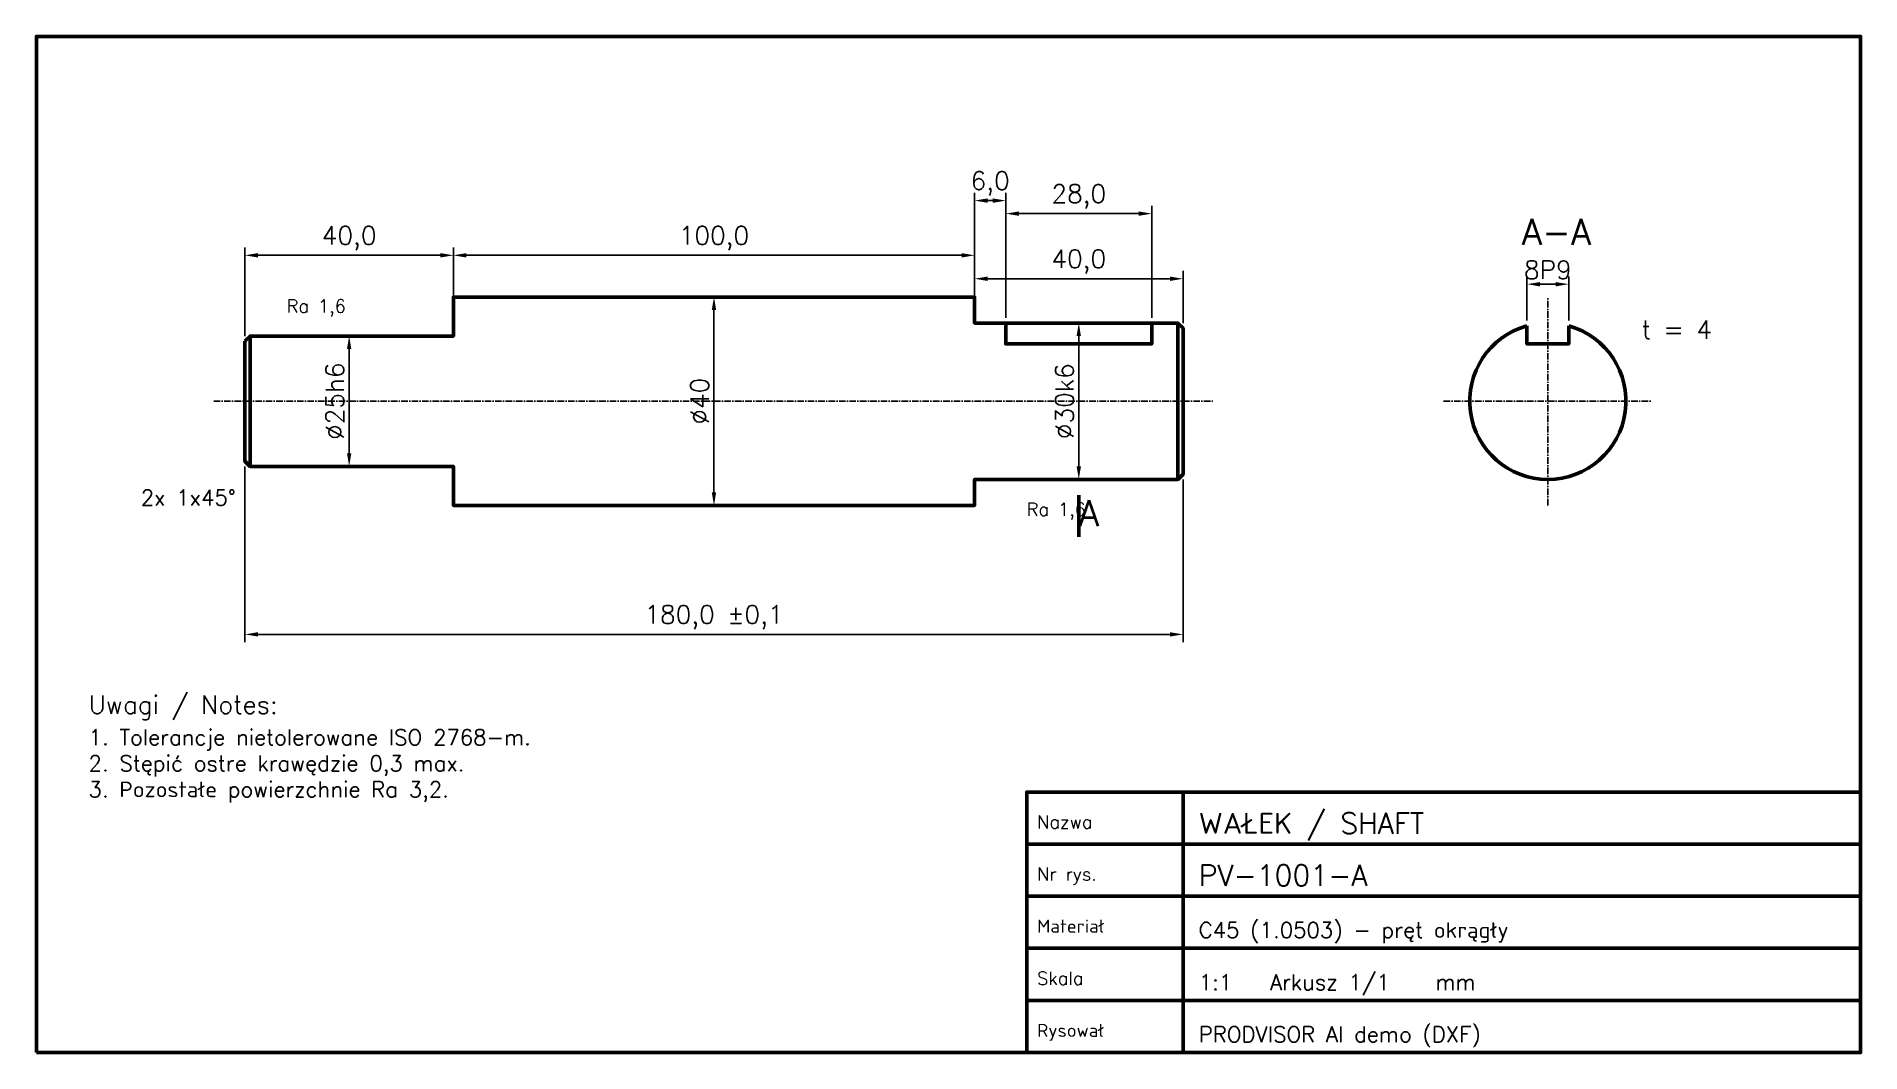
# Model space of a CAD drawing. Header units: millimetres. Extents: x -40 to 310, y -125 to 70.
import ezdxf

# ---------------------------------------------------------------- set-up
doc = ezdxf.new("R2010")
doc.units = ezdxf.units.MM
doc.linetypes.add('Center', pattern=[2, 1.25, -0.25, 0.25, -0.25])
doc.layers.add('KONTUR', color=7, linetype='Continuous', lineweight=50)
for name, color, linetype in [('OPISY', 7, 'Continuous'), ('OSIE', 7, 'Center'), ('WYMIARY', 7, 'Continuous')]:
    doc.layers.add(name, color=color, linetype=linetype)
doc.styles.get("Standard").update_dxf_attribs({"font": 'simplex.shx'})
doc.dimstyles.new('ISO-3.5', dxfattribs={"dimtxt": 3.5, "dimasz": 2.5, "dimexe": 1.5, "dimexo": 1, "dimgap": 1, "dimtad": 0, "dimdec": 1, "dimzin": 0, "dimtxsty": 'Standard', "dimcen": 0.09, "dimadec": 0, "dimazin": 0, "dimtfac": 1, "dimtdec": 4, "dimtofl": 0, "dimtmove": 0, "dimatfit": 3, "dimfxl": 1, "dimtolj": 1, "dimtzin": 0, "dimarcsym": 0})

# ---------------------------------------------------------------- blocks, each defined once
blk = doc.blocks.new('*D0')
at = {"color": 0, "linetype": 'ByBlock', "lineweight": -2}
for p, q in [((0, -12.5), (0, -46.25)), ((180, -15), (180, -46.25)), ((2.5, -44.75), (177.5, -44.75))]:
    blk.add_line(p, q, dxfattribs=at)
at = {"color": 0}
for points in [[(0, -44.75), (2.5, -44.33), (2.5, -45.17)], [(180, -44.75), (177.5, -45.17), (177.5, -44.33)]]:
    blk.add_solid(points, dxfattribs=at)
at = {"layer": 'Defpoints'}
for p in [(0, -11.5), (180, -14), (0, -44.75)]:
    blk.add_point(p, dxfattribs=at)
at = {"color": 0, "insert": (90, -43.75), "char_height": 3.5, "attachment_point": 8}
blk.add_mtext('180,0 %%p0,1', dxfattribs=at)
blk = doc.blocks.new('*D1')
at = {"color": 0, "linetype": 'ByBlock', "lineweight": -2}
for p, q in [((0, 12.5), (0, 29.5)), ((2.5, 28), (37.5, 28)), ((40, 13.5), (40, 29.5))]:
    blk.add_line(p, q, dxfattribs=at)
at = {"color": 0}
for points in [[(0, 28), (2.5, 28.42), (2.5, 27.58)], [(40, 28), (37.5, 27.58), (37.5, 28.42)]]:
    blk.add_solid(points, dxfattribs=at)
at = {"layer": 'Defpoints'}
for p in [(0, 28), (0, 11.5), (40, 12.5)]:
    blk.add_point(p, dxfattribs=at)
at = {"color": 0, "insert": (20, 29), "char_height": 3.5, "attachment_point": 8}
blk.add_mtext('40,0', dxfattribs=at)
blk = doc.blocks.new('*D2')
at = {"color": 0, "linetype": 'ByBlock', "lineweight": -2}
for p, q in [((40, 21), (40, 29.5)), ((42.5, 28), (137.5, 28)), ((140, 21), (140, 29.5))]:
    blk.add_line(p, q, dxfattribs=at)
at = {"color": 0}
for points in [[(40, 28), (42.5, 28.42), (42.5, 27.58)], [(140, 28), (137.5, 27.58), (137.5, 28.42)]]:
    blk.add_solid(points, dxfattribs=at)
at = {"layer": 'Defpoints'}
for p in [(40, 28), (40, 20), (140, 20)]:
    blk.add_point(p, dxfattribs=at)
at = {"color": 0, "insert": (90, 29), "char_height": 3.5, "attachment_point": 8}
blk.add_mtext('100,0', dxfattribs=at)
blk = doc.blocks.new('*D3')
at = {"color": 0, "linetype": 'ByBlock', "lineweight": -2}
for p, q in [((140, 16), (140, 25)), ((180, 15), (180, 25)), ((142.5, 23.5), (177.5, 23.5))]:
    blk.add_line(p, q, dxfattribs=at)
at = {"color": 0}
for points in [[(140, 23.5), (142.5, 23.92), (142.5, 23.08)], [(180, 23.5), (177.5, 23.08), (177.5, 23.92)]]:
    blk.add_solid(points, dxfattribs=at)
at = {"layer": 'Defpoints'}
for p in [(140, 23.5), (140, 15), (180, 14)]:
    blk.add_point(p, dxfattribs=at)
at = {"color": 0, "insert": (160, 24.5), "char_height": 3.5, "attachment_point": 8}
blk.add_mtext('40,0', dxfattribs=at)
blk = doc.blocks.new('*D4')
at = {"color": 0, "linetype": 'ByBlock', "lineweight": -2}
for p, q in [((140, 21), (140, 40)), ((142.5, 38.5), (143.5, 38.5)), ((146, 16), (146, 40))]:
    blk.add_line(p, q, dxfattribs=at)
at = {"color": 0}
for points in [[(140, 38.5), (142.5, 38.92), (142.5, 38.08)], [(146, 38.5), (143.5, 38.08), (143.5, 38.92)]]:
    blk.add_solid(points, dxfattribs=at)
at = {"layer": 'Defpoints'}
for p in [(140, 38.5), (140, 20), (146, 15)]:
    blk.add_point(p, dxfattribs=at)
at = {"color": 0, "insert": (143, 39.5), "char_height": 3.5, "attachment_point": 8}
blk.add_mtext('6,0', dxfattribs=at)
blk = doc.blocks.new('*D5')
at = {"color": 0, "linetype": 'ByBlock', "lineweight": -2}
for p, q in [((146, 16), (146, 37.5)), ((148.5, 36), (171.5, 36)), ((174, 16), (174, 37.5))]:
    blk.add_line(p, q, dxfattribs=at)
at = {"color": 0}
for points in [[(146, 36), (148.5, 36.42), (148.5, 35.58)], [(174, 36), (171.5, 35.58), (171.5, 36.42)]]:
    blk.add_solid(points, dxfattribs=at)
at = {"layer": 'Defpoints'}
for p in [(146, 36), (146, 15), (174, 15)]:
    blk.add_point(p, dxfattribs=at)
at = {"color": 0, "insert": (160, 37), "char_height": 3.5, "attachment_point": 8}
blk.add_mtext('28,0', dxfattribs=at)
blk = doc.blocks.new('*D6')
at = {"color": 0, "linetype": 'ByBlock', "lineweight": -2}
for p, q in [((20, 12.5), (20, 12.5)), ((20, -10), (20, 10)), ((20, -12.5), (20, -12.5))]:
    blk.add_line(p, q, dxfattribs=at)
at = {"color": 0}
for points in [[(20, 12.5), (20.42, 10), (19.58, 10)], [(20, -12.5), (19.58, -10), (20.42, -10)]]:
    blk.add_solid(points, dxfattribs=at)
at = {"layer": 'Defpoints'}
for p in [(20, 12.5), (20, -12.5), (20, -12.5)]:
    blk.add_point(p, dxfattribs=at)
at = {"color": 0, "insert": (19, 0), "char_height": 3.5, "attachment_point": 8, "rotation": 90}
blk.add_mtext('%%c25h6', dxfattribs=at)
blk = doc.blocks.new('*D7')
at = {"color": 0, "linetype": 'ByBlock', "lineweight": -2}
for p, q in [((90, 20), (90, 20)), ((90, -17.5), (90, 17.5)), ((90, -20), (90, -20))]:
    blk.add_line(p, q, dxfattribs=at)
at = {"color": 0}
for points in [[(90, 20), (90.42, 17.5), (89.58, 17.5)], [(90, -20), (89.58, -17.5), (90.42, -17.5)]]:
    blk.add_solid(points, dxfattribs=at)
at = {"layer": 'Defpoints'}
for p in [(90, 20), (90, -20), (90, -20)]:
    blk.add_point(p, dxfattribs=at)
at = {"color": 0, "insert": (89, 0), "char_height": 3.5, "attachment_point": 8, "rotation": 90}
blk.add_mtext('%%c40', dxfattribs=at)
blk = doc.blocks.new('*D8')
at = {"color": 0, "linetype": 'ByBlock', "lineweight": -2}
for p, q in [((160, 15), (160, 15)), ((160, -12.5), (160, 12.5)), ((160, -15), (160, -15))]:
    blk.add_line(p, q, dxfattribs=at)
at = {"color": 0}
for points in [[(160, 15), (160.42, 12.5), (159.58, 12.5)], [(160, -15), (159.58, -12.5), (160.42, -12.5)]]:
    blk.add_solid(points, dxfattribs=at)
at = {"layer": 'Defpoints'}
for p in [(160, 15), (160, -15), (160, -15)]:
    blk.add_point(p, dxfattribs=at)
at = {"color": 0, "insert": (159, 0), "char_height": 3.5, "attachment_point": 8, "rotation": 90}
blk.add_mtext('%%c30k6', dxfattribs=at)
blk = doc.blocks.new('*D9')
at = {"color": 0, "linetype": 'ByBlock', "lineweight": -2}
for p, q in [((246, 15.46), (246, 23.96)), ((248.5, 22.46), (251.5, 22.46)), ((254, 15.46), (254, 23.96))]:
    blk.add_line(p, q, dxfattribs=at)
at = {"color": 0}
for points in [[(246, 22.46), (248.5, 22.87), (248.5, 22.04)], [(254, 22.46), (251.5, 22.04), (251.5, 22.87)]]:
    blk.add_solid(points, dxfattribs=at)
at = {"layer": 'Defpoints'}
for p in [(246, 22.46), (246, 14.46), (254, 14.46)]:
    blk.add_point(p, dxfattribs=at)
at = {"color": 0, "insert": (250, 23.46), "char_height": 3.5, "attachment_point": 8}
blk.add_mtext('8P9', dxfattribs=at)

msp = doc.modelspace()

# ---------------------------------------------------------------- linework, layer by layer
at = {"layer": 'KONTUR'}
for p, q in [((179, 15), (179, -15)), ((1, 12.5), (1, -12.5)), ((160, -18), (160, -26)), ((180, -125), (180, -75)), ((150, -85), (310, -85)), ((150, -95), (310, -95)), ((150, -105), (310, -105)), ((150, -115), (310, -115))]:
    msp.add_line(p, q, dxfattribs=at)
for points in [[(-40, -125), (310, -125), (310, 70), (-40, 70)], [(0, 11.5), (1, 12.5), (40, 12.5), (40, 20), (140, 20), (140, 15), (179, 15), (180, 14), (180, -14), (179, -15), (140, -15), (140, -20), (40, -20), (40, -12.5), (1, -12.5), (0, -11.5)], [(150, -125), (310, -125), (310, -75), (150, -75)]]:
    msp.add_lwpolyline(points, close=True, dxfattribs=at)
for points in [[(146, 15), (146, 11), (174, 11), (174, 15)], [(246, 14.46), (246, 11), (254, 11), (254, 14.46)]]:
    msp.add_lwpolyline(points, dxfattribs=at)
msp.add_arc((250, 0), 15, 105.466, 74.534, dxfattribs=at)
at = {"layer": 'OSIE'}
for p, q in [((250, -20), (250, 20)), ((-6, 0), (186, 0)), ((230, 0), (270, 0))]:
    msp.add_line(p, q, dxfattribs=at)

# ---------------------------------------------------------------- texts
at = {"layer": 'OPISY'}
for s, height, p in [('A-A', 5, (245, 30)), ('Ra 1,6', 2.5, (8, 17)), ('t = 4', 3.5, (268, 12)), ('2x 1x45%%d', 3, (-20, -20)), ('Ra 1,6', 2.5, (150, -22)), ('A', 5, (160, -24)), ('Uwagi / Notes:', 3.5, (-30, -60)), ('1. Tolerancje nietolerowane ISO 2768-m.', 3, (-30, -66)), ('2. Stępić ostre krawędzie 0,3 max.', 3, (-30, -71)), ('3. Pozostałe powierzchnie Ra 3,2.', 3, (-30, -76)), ('Nazwa', 2.5, (152, -82)), ('WAŁEK / SHAFT', 4, (183, -83)), ('Nr rys.', 2.5, (152, -92)), ('PV-1001-A', 4, (183, -93)), ('Materiał', 2.5, (152, -102)), ('C45 (1.0503) - pręt okrągły', 3, (183, -103)), ('Skala', 2.5, (152, -112)), ('1:1   Arkusz 1/1   mm', 3, (183, -113)), ('Rysował', 2.5, (152, -122)), ('PRODVISOR AI demo (DXF)', 3, (183, -123))]:
    msp.add_text(s, height=height, dxfattribs=at).set_placement(p)

# ---------------------------------------------------------------- dimensions: what is measured, and where the dimension line sits
at = {"layer": 'WYMIARY'}
for base, p1, p2, picture, middle in [((146, 38.5), (140, 20), (146, 15), '*D4', (143, 39.5)), ((174, 36), (146, 15), (174, 15), '*D5', (160, 37)), ((40, 28), (0, 11.5), (40, 12.5), '*D1', (20, 29)), ((140, 28), (40, 20), (140, 20), '*D2', (90, 29)), ((180, 23.5), (140, 15), (180, 14), '*D3', (160, 24.5))]:
    dim = msp.add_linear_dim(base=base, p1=p1, p2=p2, dimstyle='ISO-3.5', dxfattribs=at)
    dim.commit()
    dim.dimension.update_dxf_attribs({"geometry": picture, "text_midpoint": middle})
for base, p1, p2, text, picture, middle in [((254, 22.46), (246, 14.46), (254, 14.46), '8P9', '*D9', (250, 23.46)), ((180, -44.75), (0, -11.5), (180, -14), '<> %%p0,1', '*D0', (90, -43.75))]:
    dim = msp.add_linear_dim(base=base, p1=p1, p2=p2, text=text, dimstyle='ISO-3.5', dxfattribs=at)
    dim.commit()
    dim.dimension.update_dxf_attribs({"geometry": picture, "text_midpoint": middle})
for base, p1, p2, text, picture, middle in [((90, 20), (90, -20), (90, 20), '%%c40', '*D7', (89, 0)), ((160, 15), (160, -15), (160, 15), '%%c30k6', '*D8', (159, 0)), ((20, 12.5), (20, -12.5), (20, 12.5), '%%c25h6', '*D6', (19, 0))]:
    dim = msp.add_linear_dim(base=base, p1=p1, p2=p2, angle=90, text=text, dimstyle='ISO-3.5', dxfattribs=at)
    dim.commit()
    dim.dimension.update_dxf_attribs({"geometry": picture, "text_midpoint": middle})

doc.saveas('drawing.dxf')
